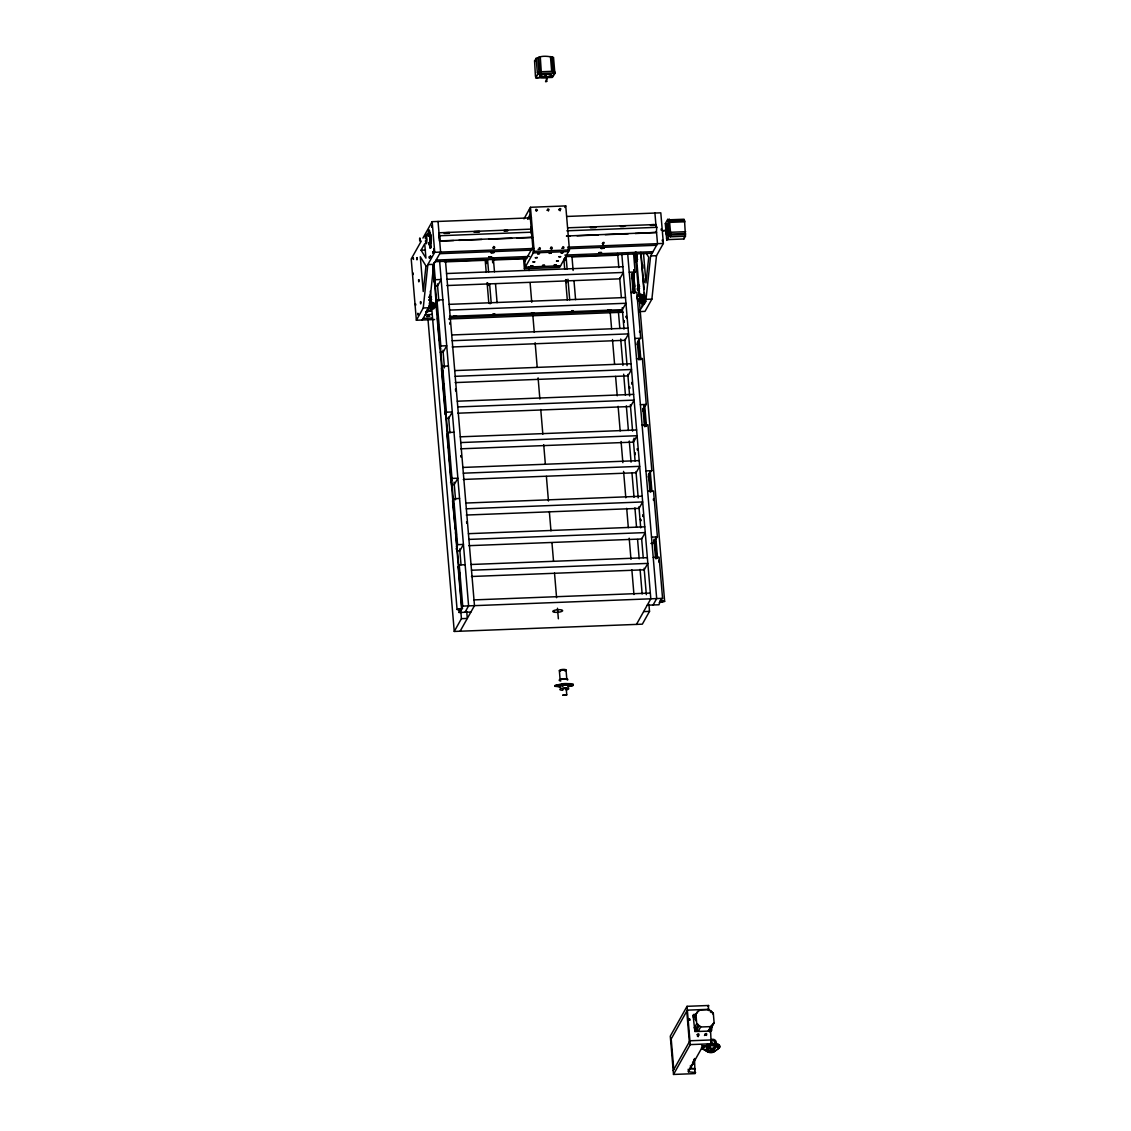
<?xml version="1.0" encoding="UTF-8"?>
<svg xmlns="http://www.w3.org/2000/svg" width="1131" height="1131" viewBox="0 0 1131 1131"><rect width="100%" height="100%" fill="white"/><g stroke="black" fill="none" stroke-linecap="round" stroke-linejoin="round"><path stroke-width="1.5" d="M637.644 259.395L636.47 259.833L635.339 258.207L635.368 256.143L636.527 255.705M639.057 290.455L637.912 288.829L637.941 286.765L639.1 286.341M428.253 236.393L428.621 230.102L429.794 234.485A6.206 1.032 87.8 0 1 430.345 240.352L429.851 248.113L430.345 247.406M428.96 236.365L429.328 230.074L430.487 234.456A6.206 1.032 87.8 0 1 431.052 240.323L430.741 248.071L429.766 244.989M637.22 296.379L637.163 298.584L638.69 299.517L641.334 298.527L641.39 296.322L638.803 295.106L637.22 296.379L638.28 296.661M638.69 299.517L640.273 298.245L640.33 296.039L638.803 295.106M450.237 324.074L450.081 322.674L449.954 324.088M487.659 283.372L487.97 285.691L488.097 283.344M492.72 262.816L492.536 260.71M430.331 295.318L430.232 297.524L428.988 297.17M560.17 210.833C556.876 207.355 563.436 208.472 559.675 209.857M704.486 1035.487L705.391 1034.497L706.451 1035.416M530.665 229.141L438.941 232.802L439.917 235.729L439.507 241.115L453.616 240.564M655.768 225.267L655.824 224.39L656.8 227.331L656.348 232.025M662.639 230.865L665.876 230.455L662.794 230.568M670.669 235.022L670.301 236.803L685.457 236.223L684.552 220.799L669.396 221.379L669.722 222.369L684.877 221.775M448.95 260.681L451.778 260.667M489.879 303.631L490.062 302.839L490.317 303.603M566.179 280.007L566.475 282.651L566.546 279.993M639.595 332.316L639.566 331.129M653.732 500.383L653.548 498.7L653.492 500.397M434.587 319.536L416.364 320.243L423.248 307.985L427.843 264.569L434.728 252.312L432.155 221.676L531.485 217.831M422.245 320.016L426.656 312.156L425.68 312.198L429.13 307.759L433.724 264.343L440.609 252.086L438.036 221.45M639.863 310.304L645.787 301.44L644.811 301.482L646.013 299.347L650.608 255.931L657.493 243.674L656.489 231.77M639.128 311.605L645.009 311.378L651.894 299.121L656.489 255.705L663.374 243.448L660.801 212.826L566.758 216.459M425.765 238.005C426.514 235.446 426.712 243.278 425.85 240.422M685.556 234.485L670.4 235.064L670.301 236.803M455.765 390.69L455.609 388.838L455.637 390.789M694.095 1015.228L693.925 1016.43M695.311 1016.387L694.123 1015.355M711.06 1030.03L710.494 1028.461A2.05 1.951 29.3 0 1 711.809 1027.047L714.128 1022.919L713.293 1013.008A2.05 1.951 29.3 0 1 711.781 1011.694L710.876 1010.916A2.05 1.951 29.3 0 1 709.363 1009.601L699.212 1009.997A2.05 1.951 29.3 0 1 697.94 1011.411L697.205 1012.259A2.05 1.951 29.3 0 1 695.89 1013.673L693.572 1017.801A2.05 1.951 29.3 0 0 694.024 1017.589M695.296 1029.436L696.484 1030.468M696.512 1030.595L699.142 1025.69L698.265 1024.898A2.05 1.951 29.3 0 0 696.724 1023.597L695.89 1013.673M711.809 1027.047L711.668 1030.482L708.487 1030.723A2.05 1.951 29.3 0 1 709.759 1029.309L712.841 1024.333A2.05 1.951 29.3 0 1 714.128 1022.919M666.64 229.07L666.852 230.724L666.626 230.031M669.396 221.393L669.326 219.824L669.029 220.531M637.234 258.377L635.99 258.377M603.516 244.932C600.519 241.412 606.612 242.147 603.106 243.731M633.94 439.139L634.024 438.178M658.836 562.093L658.793 560.269M566.758 694.872L562.8 695.226L566.758 694.872L566.193 688.143M492.876 313.937L494.841 313.838M431.901 304.847L432.862 304.706M421.269 241.087L411.217 258.985L416.364 320.243M422.937 238.09L432.155 221.676M421.071 250.22L424.719 243.731L425.935 258.108L421.071 250.22L425.482 250.05M535.444 76.498L534.567 60.834C538.003 54.853 547.39 55.956 553.526 57.398L554.77 72.2L554.444 71.239L538.794 71.847L537.366 72.865L539.006 72.441L537.762 57.639M546.386 75.735L545.821 76.116M546.315 77.021C548.592 79.142 543.332 82.676 546.655 81.559M435.096 281.76L434.12 281.789L435.279 279.725L433.837 262.59M553.215 74.957L552.607 75.834M440.666 347.995L439.69 348.023L435.831 302.09L436.99 300.026L442.857 299.8M439.69 348.023L440.85 345.959L436.99 300.026M523.978 218.849L530.467 207.284L565.74 205.913L569.444 249.937L559.661 267.368L524.388 268.74L523.399 256.878M448.427 366.02L442.56 366.246L441.401 368.31L445.261 414.257L446.236 414.215L445.953 410.822M527.668 218.891L530.057 214.621M524.812 261.402L532.8 247.166M524.388 268.74L534.171 251.308L530.467 207.284M445.261 414.257L446.42 412.193L442.56 366.246M564.836 207.51L565.74 205.913M450.534 482.725L451.806 480.449L450.831 480.491L446.971 434.544L448.13 432.48L453.998 432.254M450.831 480.491L451.99 478.427L448.13 432.48M459.568 498.488L453.701 498.714L452.541 500.779L459.03 567.875M456.401 546.725L457.56 544.661L453.701 498.714M456.104 548.945L457.376 546.683M470.892 612.041L459.144 612.493L462.551 608.125L461.575 608.167L458.112 567.013L459.271 564.949L465.138 564.722M655.711 224.546L567.649 227.812M631.536 278.382L632.696 276.317L631.706 276.36L635.127 271.991L633.53 253.118M666.922 229.508L666.852 230.724M461.575 608.167L462.72 606.103L459.271 564.949M668.69 239.178L668.124 239.701M648.925 604.336L649.519 611.376L642.337 624.171L454.252 631.451L461.42 618.671L460.84 611.631M465.011 612.267L468.602 605.877L439.563 260.639M643.454 296.379L644.161 298.287L643.087 300.196L641.814 299.842M460.119 631.225L474.483 605.65L445.501 260.978M668.76 239.574L683.902 238.98L685.457 236.223M630.942 292.505L636.824 292.279L640.697 338.211L638.548 340.318L637.106 344.616M642.677 410.85L643.836 408.786L642.846 408.814L646.268 404.446L642.394 358.513L636.513 358.739M648.247 477.07L649.689 472.786L651.838 470.68L647.964 424.733L642.083 424.973M653.987 541.282L657.408 536.914L653.534 490.967L647.653 491.193M636.456 624.397L650.82 598.808L621.824 254.107M653.096 604.986L656.687 598.582L627.663 253.358M653.223 557.427L659.104 557.201L662.568 598.356L660.433 600.462L658.977 604.76L647.229 605.212M708.303 1010.379L708.586 1005.487L687.04 1006.321L670.287 1036.166L673.51 1074.45L695.056 1073.616L694.476 1058.517M670.612 1039.997L687.351 1010.153L708.911 1009.319M694.42 1017.264A2.05 1.951 29.3 0 0 694.858 1016.387L697.205 1012.259M696.074 1015.327A2.05 1.951 29.3 0 1 695.622 1015.539L695.918 1015.016M697.403 1012.358L697.94 1011.439M698.689 1010.944L699.212 1009.997M712.078 1025.181A2.05 1.951 29.3 0 0 710.791 1026.609L700.64 1026.99L698.336 1031.119L695.579 1031.218L694.406 1027.711L696.724 1023.597M707.992 1006.548L708.586 1005.487M696.753 1030.171C692.978 1032.787 697.488 1025.464 698.265 1024.898M673.185 1070.619L689.938 1040.774L711.484 1039.94L711.201 1044.832L702.775 1046.203L688.411 1071.792L695.65 1072.556M708.84 1010.548L709.363 1009.601M673.51 1074.45L690.249 1044.606L687.04 1006.321M710.339 1011.863L710.876 1010.916M711.243 1012.641L711.781 1011.694M712.756 1013.956L713.293 1013.008M708.487 1030.723L710.791 1026.609M710.522 1028.461L712.841 1024.333M714.75 1042.287L719.019 1044.832A2.234 2.121 29.3 0 1 718.849 1048.225L713.817 1051.915A6.206 5.909 29.3 0 1 707.695 1051.816L702.704 1048.847A2.234 2.121 29.3 0 1 701.828 1048.098M694.731 1069.785L695.339 1068.724L689.542 1068.116M711.201 1044.832L710.48 1028.022M713.817 1051.915L718.849 1048.225M718.736 1048.423A2.234 2.121 29.3 0 0 718.906 1045.03L718.397 1044.464M719.019 1044.832L718.284 1044.662M538.031 249.371C543.262 249.569 537.776 245.399 539.727 249.301M704.189 1047.716C705.631 1045.412 701.319 1046.133 703.157 1047.9M693.854 1015.652L694.759 1014.818L695.622 1015.567M709.604 1029.295L711.13 1029.634M711.286 1029.606L709.66 1030.087M429.243 297.538L429.61 295.799M453.729 316.086L456.556 316.072L455.312 315.733M562.05 686.008L563.62 685.457M571.721 685.004L570.406 684.835M561.669 248.255C566.801 248.919 561.443 244.381 563.054 248.198M698.265 1036.562L698.506 1035.247L697.375 1034.837M717.096 1045.708L716.771 1047.052L718.086 1047.122M544.534 76.074L545.609 75.636M550.444 56.55L551.688 71.352L553.964 71.833M562.192 685.867L563.789 685.428M541.282 71.875L540.293 56.946M546.895 210.267C552.338 210.55 545.368 206.704 548.436 211.03M558.643 209.801L559.619 209.772M492.635 247.915C497.951 248.58 491.561 244.225 494.007 248.212M704.132 1047.674L702.931 1047.405M717.294 1045.61L717.436 1047.235M431.42 304.027L433.979 303.165L435.138 306.869L433.993 307.349L432.579 307.731L431.42 304.027L433.979 303.165M432.579 307.731L435.138 306.869M639.453 296.492L640.627 296.774M565.585 689.345C567.932 688.072 560.962 688.355 562.786 689.528M561.146 670.118L564.666 670.103M571.523 685.443C566.334 686.658 580.811 683.591 567.536 683.647A6.206 1.598 -4.8 0 0 561.386 683.972L554.784 685.598L558.771 686.574M571.622 310.7L573.36 310.714L571.721 311.053M694.151 1014.224L693.19 1015.101L693.572 1017.801M693.911 1014.648L693.119 1015.525L694.901 1031.543L711.003 1031.034L711.512 1026.75M695.325 1029.563L696.583 1030.2M711.017 1029.903L709.759 1029.309M431.165 310.869L425.779 312L429.78 310.926L426.839 310.12L427.645 309.894L431.165 310.869L430.869 307.363M635.368 256.143L637.064 255.677L637.05 257.741L635.339 258.207M637.941 286.765L639.651 286.313M637.912 288.829L639.623 288.377M645.094 301.468L640.316 302.769L643.836 303.73L644.628 303.518L641.701 302.712L645.688 301.638L644.359 292.717M457.065 609.453L462.438 608.322L458.451 609.397L461.377 610.203L460.586 610.429L457.065 609.453L431.773 308.749M664.646 601.409L659.26 602.54L663.261 601.466L660.32 600.66L661.126 600.434L664.646 601.409L639.354 300.705M431.434 306.119L432.848 305.752L433.993 307.349M430.049 307.434L428.338 307.886L431.363 308.254M571.65 686.149L573.191 685.428L567.592 684.34A6.206 1.598 -4.8 0 0 561.443 684.665L554.84 686.291L560.354 686.828M568.271 686.842L572.244 685.329M550.345 248.438C554.699 249.725 550.288 244.522 550.924 248.452M602.286 243.575L603.035 243.632M717.195 1045.807L718.411 1046.161L717.549 1047.447M533.846 312.75L531.528 312.764M639.623 298.824L640.74 297.029M684.538 220.799L684.029 219.23L668.873 219.81L669.298 219.061L670.782 234.979M685.711 231.699L670.556 232.279L670.457 234.032L685.612 233.438M695.918 1029.026L695.947 1029.026A2.05 1.951 29.3 0 0 694.406 1027.711M554.685 266.039L560.552 265.771L525.293 267.142L524.473 257.359M527.71 218.806L531.231 218.679M669.199 220.799L684.354 220.234M445.883 232.689L449.403 232.548M474.087 231.586L479.388 231.388M504.073 230.427L507.593 230.286M590.467 227.077L595.754 226.879M620.452 225.917L625.74 225.719M650.424 224.758L653.944 224.617M444.172 233.467L449.459 233.255M474.158 232.293L479.445 232.095M504.129 231.134L507.649 231.007M590.523 227.783L595.825 227.585M620.509 226.624L624.029 226.497M650.481 225.465L654.015 225.323M439.917 235.729L531.598 232.18M566.871 230.809L656.8 227.331M531.358 237.284L439.62 240.917L438.941 232.802L439.238 237.849M566.574 235.997L656.545 232.435L635.24 233.523M458.903 240.352L481.834 239.475M488.889 239.192L511.806 238.302M517.093 238.104L532.97 237.482M566.475 236.195L569.996 236.054M577.05 235.785L598.214 234.965M605.269 234.683L628.186 233.792M428.55 242.585A6.206 1.032 87.8 0 0 428.776 243.801L429.483 243.773M430.444 247.873L428.776 243.801M434.728 252.312L534.058 248.452M567.564 247.166L663.374 243.448M439.705 253.683L531.4 250.121M568.426 248.693L656.602 245.271M534.171 251.308L569.444 249.937M436.114 260.073L529.577 256.454M564.836 255.083L653.011 251.676M435.223 261.671L526.919 258.122M565.712 256.624L652.106 253.273M444.412 261.897L485.906 260.286M492.536 260.031L524.275 258.801M571.876 256.963L617.724 255.182M427.843 264.569L433.724 264.343M650.608 255.931L656.489 255.705M446.547 273.532L622.884 266.704M435.279 279.725L441.161 279.498L437.57 285.903L434.629 286.016M447.028 279.272L623.365 272.444L619.774 278.834L446.971 285.535M629.246 272.218L635.127 271.991M435.831 302.09L436.806 302.048M449.148 304.352L625.471 297.524M423.248 307.985L429.13 307.759M646.013 299.347L651.894 299.121M449.629 310.092L625.952 303.264L622.361 309.654L449.558 316.355M425.242 314.687L432.282 314.418M423.135 318.419L431.957 318.08M449.587 317.387L622.389 310.7M448.696 318.984L623.266 312.227M451.721 334.974L628.044 328.146M452.202 340.728L628.539 333.885L624.948 340.29L452.146 346.977M440.85 345.959L446.731 345.733L443.14 352.137L440.199 352.25M634.816 338.452L640.697 338.211M454.719 370.586L631.041 363.744M455.199 376.326L631.522 369.498L627.931 375.888L455.129 382.589M457.292 401.208L633.614 394.38M457.772 406.948L634.109 400.12L630.518 406.51L457.716 413.211M446.42 412.193L452.301 411.967L448.71 418.357L445.77 418.47M640.386 404.672L646.268 404.446M446.971 434.544L447.947 434.516M460.289 436.82L636.612 429.978M460.769 442.56L637.092 435.718L633.501 442.122L460.699 448.809M462.862 467.442L639.185 460.614M463.342 473.182L639.679 466.354L636.089 472.744L463.286 479.445M451.99 478.427L457.871 478.201L454.28 484.591L451.34 484.704M645.957 470.906L651.838 470.68M465.859 503.041L642.182 496.212M466.34 508.794L642.662 501.952L639.072 508.356L466.269 515.043M468.432 533.676L644.755 526.834M468.913 539.416L645.25 532.588L641.659 538.978L468.856 545.679M457.56 544.661L463.441 544.435L459.85 550.825L456.91 550.938M651.527 537.14L657.408 536.914M650.876 543.417L653.817 543.304M471.019 564.496L647.356 557.654M458.112 567.013L459.087 566.97M471.5 570.236L647.837 563.394L644.246 569.798L471.443 576.499M474.002 599.897L650.325 593.068M462.72 606.103L662.568 598.356M461.42 618.671L467.301 618.431L466.707 611.404M643.638 611.602L649.519 611.376M690.249 1044.606L711.809 1043.772M690.362 1068.908L695.339 1068.724M694.858 1016.387L694.024 1015.624M539.006 72.441L539.925 72.186L538.695 57.37M534.567 60.834L535.627 61.032M535.811 75.636L536.617 75.735M535.613 210.564C540.462 211.059 533.733 207.199 536.504 211.016M717.407 1045.765L718.298 1046.359M556.268 685.697L557.837 685.414L556.169 685.033M640.33 296.039L641.39 296.322M642.889 297.934L644.161 298.287M640.273 298.245L641.334 298.527M551.15 248.608L551.645 249.315M697.276 1035.883L698.025 1036.533M641.885 299.39L643.228 298.768L642.959 297.255M432.664 306.84L431.985 306.049M702.704 1048.847L707.695 1051.816M646.296 253.358L648.727 257.274L645.999 282.92L643.511 253.344M683.661 238.061L683.902 238.98M551.631 56.889L552.875 71.677M670.527 234.032L670.81 235.432M661.112 229.028L661.267 230.243M704.401 1047.108L703.242 1046.345L702.719 1047.391M693.289 1061.246L693.176 1063.437A2.983 2.842 29.3 0 1 691.508 1064.851M692.695 1062.32L692.582 1064.511A2.983 2.842 29.3 0 1 691.592 1065.6M654.92 213.052L656.065 226.667M709.886 1029.097L710.169 1032.504M642.705 264.696L643.002 268.188M643.878 278.693L644.175 282.199M640.98 252.467L644.076 289.225M640.697 252.482L644.811 301.482M641.758 301.977L642.125 306.275M636.046 252.015L639.581 294.018M635.17 252.255L638.902 295.431M633.911 272.939L634.505 286.694L633.36 273.08M633.614 273.363L635.24 292.703M639.227 340.177L640.853 359.531M644.698 405.251L646.48 426.345M650.325 472.065L651.951 491.42M655.796 537.14L657.563 558.233M632.809 273.575L634.434 292.915M638.435 340.403L640.061 359.743M643.907 405.464L645.674 426.571M649.519 472.291L651.145 491.632M655.146 539.105L656.772 558.445M632.342 275.625L632.78 280.898M633.233 286.171L633.827 293.212M637.969 342.439L638.407 347.726M639.001 354.752L639.298 358.273M643.581 409.266L644.175 416.307M644.613 421.58L644.91 425.1M649.053 474.327L649.788 483.121M650.24 488.394L650.537 491.914M654.821 542.908L655.415 549.949M655.853 555.222L656.15 558.742M631.607 273.702L633.233 293.042M637.375 342.283L638.859 359.87M643.002 409.111L644.472 426.684M648.473 474.172L649.943 491.759M653.944 539.233L655.57 558.573M693.883 1059.577L694.307 1064.681M686.757 1011.213L689.33 1041.835M688.199 1069.233L688.411 1071.792M617.639 253.457L618.827 267.58M619.703 278L621.343 297.467M622.206 307.788L624.001 329.121M624.863 339.328L627.069 365.624M627.818 374.389L629.628 395.949M630.363 404.742L632.582 431.123M633.318 439.917L635.099 461.01M635.99 471.556L638.209 497.937M638.944 506.73L640.712 527.838M641.602 538.384L643.228 557.724M644.119 568.285L646.338 594.652M618.346 310.898L619.83 328.485M620.707 339.031L622.927 365.412M623.676 374.205L625.443 395.313M626.334 405.859L628.398 430.473M629.288 441.033L631.07 462.127M631.946 472.687L634.024 497.301M634.915 507.847L636.541 527.202M637.573 539.501L639.199 558.855M640.089 569.402L642.154 594.015M610.132 311.378L611.617 328.965M612.493 339.526L614.571 364.14M615.603 376.453L617.229 395.793M618.12 406.34L620.184 430.968M621.075 441.514L622.856 462.621M623.591 471.401L625.811 497.781M626.701 508.342L628.327 527.682M629.204 538.229L630.985 559.336M631.876 569.883L633.94 594.496M671.206 1038.922L673.779 1069.558M571.975 256.751L573.134 270.479M573.997 280.771L575.594 299.658M552.338 57.073L553.582 71.875M568.271 248.283L568.54 251.549L533.281 252.906L529.577 208.882M566.108 256.977L567.112 268.994M567.974 279.286L569.713 299.885M563.86 258.999L564.722 269.291M565.599 279.583L567.324 300.182M546.429 76.752L546.81 81.276M536.122 58.063L537.366 72.865M566.037 669.962L566.829 679.519M528.785 267.1L529.082 270.62M530.114 282.92L531.74 302.26M532.63 312.82L534.256 332.161M535.147 342.707L537.211 367.335M538.102 377.881L539.869 398.989M540.759 409.535L542.838 434.148M543.714 444.709L545.34 464.049M546.386 476.363L548.45 500.976M549.341 511.523L550.967 530.877M551.999 543.177L553.483 560.764M554.515 573.078L556.579 597.691M557.47 608.238L558.361 618.798M559.364 670.683L560.156 680.24M493.328 258.08L494.487 271.808M495.505 283.824L497.089 302.698M487.602 260.017L488.606 272.034M489.624 284.051L491.207 302.924M485.213 260.314L486.231 272.331M487.093 282.623L488.832 303.221M437.4 283.881L438.842 301.016M442.984 350.257L444.455 367.844M448.597 417.07L449.926 432.904M454.068 482.145L455.553 499.732M459.695 548.959L461.024 564.793M434.926 281.237L436.552 300.592M440.553 348.065L442.179 367.405M442.518 369.978L442.801 373.386M443.663 383.593L443.946 387M444.808 397.207L445.091 400.6M446.165 414.893L447.791 434.233M451.523 477.042L453.418 501.061M453.8 504.143L454.082 507.55M454.945 517.758L455.228 521.165M456.09 531.372L456.373 534.765M459.525 572.116L459.808 575.552M433.894 275.808L437.16 314.489M437.443 318.009L439.365 340.869M439.662 344.389L442.772 381.317M443.069 384.837L444.992 407.697M445.289 411.217L448.399 448.145M448.682 451.651L449.573 462.211M449.869 465.718L455.199 529.025M455.496 532.545L458.592 569.473M458.889 572.993L459.78 583.539M460.077 587.06L460.812 595.853M461.109 599.373L461.844 608.167M432.678 264.64L434.12 281.789M458.847 609.072L459.144 612.493M430.289 291.162L431.321 303.476M429.837 295.12L430.572 303.871M428.069 320.2L454.252 631.451M699.128 1025.661L699.142 1025.69A2.05 1.951 29.3 0 1 700.64 1026.99M696.823 1029.775L696.823 1029.804A2.05 1.951 29.3 0 1 698.336 1031.119M432.848 303.659L432.848 305.752M428.72 235.46A4.482 0.749 87.8 0 1 429.752 236.294A4.482 0.749 87.8 0 1 429.921 242.331A4.482 0.749 87.8 0 1 428.932 242.543M425.313 238.457A4.482 0.749 87.8 0 1 426.302 235.404A4.482 0.749 87.8 0 1 426.684 242.713A4.482 0.749 87.8 0 1 425.426 240.762M428.649 236.11A4.34 0.721 87.8 0 1 429.61 235.799A4.34 0.721 87.8 0 1 429.964 241.596A4.34 0.721 87.8 0 1 429.073 242.911M430.204 235.347A4.34 0.721 87.8 0 1 430.727 239.631A4.34 0.721 87.8 0 1 430.345 243.292M548.945 76.385A5.966 1.541 -4.8 0 1 539.586 76.187A5.966 1.541 -4.8 0 1 546.824 73.812A5.966 1.541 -4.8 0 1 550.062 76.017M666.258 228.264A5.966 0.99 87.8 0 1 667.389 224.136A5.966 0.99 87.8 0 1 668.265 232.223A5.966 0.99 87.8 0 1 666.979 234.937M666.739 234.004A5.966 0.99 87.8 0 1 666.286 229.805M665.763 228.278A5.966 0.99 87.8 0 1 667.233 225.168A5.966 0.99 87.8 0 1 667.403 235.149A5.966 0.99 87.8 0 1 665.791 229.833M532.065 237.722A3.435 1.725 3.5 0 1 532.008 235.997M532.178 235.828A3.435 1.725 3.5 0 1 532.121 234.103M637.29 261.12A3.435 1.909 74.9 0 1 634.887 258.942M634.873 255.026A3.435 1.909 74.9 0 1 637.276 255.182M636.385 260.978A3.435 1.909 74.9 0 1 635.028 261.558M637.842 290.342A3.435 1.909 74.9 0 1 637.191 288.716M637.446 285.662A3.435 1.909 74.9 0 1 639.34 285.337M637.149 297.085A3.435 2.7 -74.9 0 1 641.206 294.484A3.435 2.7 -74.9 0 1 641.729 299.715A3.435 2.7 -74.9 0 1 637.403 299.602M640.429 294.781A3.435 2.7 -74.9 0 1 643.709 296.435A3.435 2.7 -74.9 0 1 642.252 300.846A3.435 2.7 -74.9 0 1 638.704 299.955M639.185 295.827A3.435 2.7 -74.9 0 1 639.764 295.205M690.914 1065.911A2.983 2.842 29.3 0 1 690.164 1066.038M568.214 685.994A4.482 1.159 -4.8 0 0 563.21 684.849A4.482 1.159 -4.8 0 0 560.608 686.941A4.34 1.117 -4.8 0 1 563.535 684.849A4.34 1.117 -4.8 0 1 567.96 686.065M562.757 690.278A4.482 1.159 -4.8 0 1 560.608 688.694A4.482 1.159 -4.8 0 1 567.677 688.044A4.482 1.159 -4.8 0 1 566.179 689.967M560.368 680.438A3.365 0.877 -4.8 0 1 561.513 679.335M562.277 679.165A3.365 0.877 -4.8 0 1 566.207 679.151M560.594 671.164A3.365 0.877 -4.8 0 1 560.269 669.905A3.365 0.877 -4.8 0 1 565.217 669.552A3.365 0.877 -4.8 0 1 564.68 670.867M559.986 685.103A4.34 1.117 -4.8 0 1 566.645 684.156M567.437 684.297A4.34 1.117 -4.8 0 1 568.243 684.778M560.792 680.975A4.34 1.117 -4.8 0 1 559.902 679.533A4.34 1.117 -4.8 0 1 565.571 678.727A4.34 1.117 -4.8 0 1 567.451 680.028M708.925 1051.887A4.482 4.255 29.3 0 1 706.211 1049.794M714.311 1048.988A4.482 4.255 29.3 0 1 713.873 1050.02M714.792 1048.112A4.482 4.255 29.3 0 1 706.253 1047.872M714.891 1046.514A4.34 4.128 29.3 0 1 710.409 1050.84A4.34 4.128 29.3 0 1 706.394 1045.765M702.591 1049.045A2.234 2.121 29.3 0 1 701.46 1047.787M701.644 1045.963A2.234 2.121 29.3 0 1 701.955 1045.496M715.485 1043.955A4.34 4.128 29.3 0 1 711.809 1049.37A4.34 4.128 29.3 0 1 707.243 1044.266M710.749 1046.953A1.993 1.894 29.3 0 1 710.183 1046.599M709.66 1045.892A1.993 1.894 29.3 0 1 709.505 1045.412M714.594 1044.224A3.365 3.209 29.3 0 1 711.724 1048.437A3.365 3.209 29.3 0 1 708.176 1044.478M711.046 1039.785A3.365 3.209 29.3 0 1 715.683 1040.803A3.365 3.209 29.3 0 1 714.849 1045.27A3.365 3.209 29.3 0 1 710.211 1044.266M710.636 1043.036A1.993 1.894 29.3 0 1 713.703 1044.592M707.554 1050.558A1.993 1.894 29.3 0 1 707.285 1050.119M434.502 305.709A3.435 1.88 75.2 0 1 432.268 308.65A3.435 1.88 75.2 0 1 430.883 303.023A3.435 1.88 75.2 0 1 434.29 304.833M432.579 308.523A3.435 1.88 75.2 0 1 430.586 309.187A3.435 1.88 75.2 0 1 428.861 306.034M429.342 303.165A3.435 1.88 75.2 0 1 431.773 303.772M431.646 299.404A3.435 2.714 -74.6 0 1 428.889 300.139M431.476 296.69A3.435 2.714 -74.6 0 1 429.017 299.856M429.921 234.64A4.976 0.834 87.8 0 1 431.335 238.867A4.976 0.834 87.8 0 1 430.261 243.25M412.787 273.009L412.985 274.494L412.787 273.009M413.239 257.91L413.437 259.395L413.239 257.91M415.36 303.645L415.572 305.13L415.36 303.645M416.745 257.882C416.816 263.254 417.692 255.889 416.745 257.882M418.597 279.894C418.654 285.153 419.573 278.099 418.597 279.894M417.905 313.414L418.102 314.899L417.905 313.414M420.449 301.906C420.52 307.279 421.396 299.913 420.449 301.906M427.377 233.82L427.575 235.29L427.377 233.82M428.564 231.897L428.748 233.198L428.564 231.897M429.271 231.869L429.455 233.17L429.271 231.869M429.313 256.779L429.511 258.264L429.313 256.779M429.709 245.526L429.893 246.827L429.709 245.526M430.416 245.498L430.6 246.798L430.416 245.498M430.43 255.875L430.642 257.359L430.43 255.875M431.858 225.818L432.07 227.303L431.858 225.818M432.834 251.619L433.032 253.09L432.834 251.619M433.795 248.792L433.993 250.276L433.795 248.792M434.276 277.434L434.474 278.919L434.276 277.434M436.863 308.254L437.075 309.738L436.863 308.254M438.149 323.565L438.361 325.049L438.149 323.565M439.45 338.89L439.648 340.36L439.45 338.89M442.433 374.488L442.645 375.973L442.433 374.488M443.72 389.799L443.932 391.284L443.72 389.799M445.02 405.11L445.218 406.595L445.02 405.11M448.003 440.722L448.215 442.207L448.003 440.722M449.29 456.033L449.502 457.518L449.29 456.033M450.59 471.344L450.788 472.829L450.59 471.344M453.573 506.942L453.785 508.427L453.573 506.942M454.86 522.268L455.072 523.752L454.86 522.268M456.161 537.578L456.359 539.063L456.161 537.578M461.052 455.581L461.25 457.051L461.052 455.581M458.748 568.398L458.946 569.883L458.748 568.398M461.731 603.813L461.929 605.283L461.731 603.813M466.622 521.801L466.82 523.285L466.622 521.801M486.33 261.515C486.429 267.1 487.32 259.466 486.33 261.515M564.836 258.476C564.864 264.018 565.868 256.525 564.836 258.476M623.845 320.54L624.058 322.024L623.845 320.54M626.249 316.298L626.447 317.726L626.249 316.298M629.416 386.774L629.628 388.258L629.416 386.774M634.123 269.687L634.321 271.171L634.123 269.687M631.819 382.518L632.017 383.989L631.819 382.518M634.986 453.008L635.198 454.492L634.986 453.008M637.389 448.738L637.587 450.223L637.389 448.738M640.556 519.242L640.768 520.727L640.556 519.242M642.959 514.973L643.157 516.457L642.959 514.973M662.441 239.928L662.639 241.412L662.441 239.928M419.629 238.401C419.601 245.484 421.001 236.436 419.629 238.401M697.332 1034.483C698.817 1038.102 700.047 1031.783 697.332 1034.483M705.108 1034.172C706.578 1037.791 707.822 1031.472 705.108 1034.172M531.132 226.737L530.835 231.926L531.81 234.866L531.132 226.737M665.311 223.613L666.795 240.38L669.255 235.488L667.827 219.117L665.311 223.613M666.64 238.259L666.823 239.616L666.64 238.259M667.672 220.093L667.856 221.45L667.672 220.093M668.859 234.301L669.043 235.658L668.859 234.301M689.571 1018.96L689.74 1020.176L689.571 1018.96M695.381 1018.734L695.537 1019.95L695.381 1018.734M695.763 1018.197L696.088 1020.643L695.763 1018.197M426.641 316.454L429.582 316.242L426.641 316.454M488.733 256.991L491.688 256.779L488.846 256.893M491.123 252.736L494.077 252.51L491.123 252.736M530.792 265.884L532.758 265.743L530.792 265.884M532.984 261.968L534.949 261.827L533.054 261.897M535.373 257.727L537.338 257.585L535.373 257.727M537.578 253.782L539.544 253.641L537.649 253.712M542.541 265.432L544.506 265.29L542.541 265.432M549.327 253.33L551.292 253.188L549.327 253.33M554.303 264.979L556.268 264.824L554.374 264.908M556.494 261.049L558.46 260.908L556.565 260.978M558.884 256.794L560.849 256.652L558.968 256.723M561.089 252.877L563.054 252.736L561.16 252.807M556.169 686.234L557.894 686.107L556.169 686.234M598.652 252.736L601.593 252.524L598.751 252.623M601.042 248.467L603.982 248.255L601.042 248.467M607.814 310.219L610.754 310.007L607.814 310.219M425.963 265.912L423.234 291.544L420.308 256.751L425.963 265.912M537.918 73.628L535.571 77.997L552.366 77.431L555.307 72.95L537.918 73.628M538.625 73.642L540.053 73.699L538.625 73.642M536.405 77.601L537.833 77.657L536.405 77.601M553.172 73.077L554.6 73.133L553.172 73.077M550.953 77.035L552.38 77.092L550.953 77.035M541.749 77.403A5.966 1.541 -4.8 0 0 551.334 75.678A5.966 1.541 -4.8 0 0 543.29 74.632A5.966 1.541 -4.8 0 0 541.749 77.403M554.6 612.267A4.976 1.287 -4.8 0 0 562.602 610.839A4.976 1.287 -4.8 0 0 555.915 609.962A4.976 1.287 -4.8 0 0 554.6 612.267M711.102 1043.093A1.993 1.894 29.3 0 0 714.439 1043.828A1.993 1.894 29.3 0 0 713.293 1040.661A1.993 1.894 29.3 0 0 711.102 1043.093"/></g></svg>
